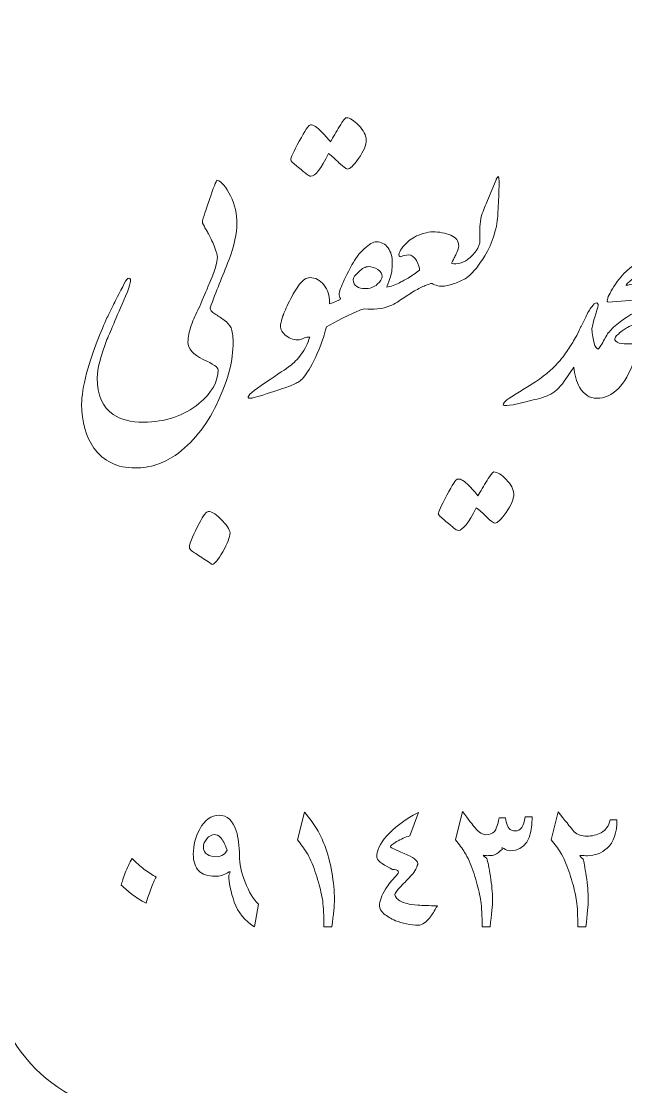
# Model space of a CAD drawing. Header units: millimetres. Extents: x 62 to 462, y 96 to 456.
# Drawn here: x 223.06 to 238.07, y 316.96 to 343.42 of the extents above; entities that cross this region are included whole.
import ezdxf

# ---------------------------------------------------------------- set-up
doc = ezdxf.new("R2010")
doc.units = ezdxf.units.MM
doc.header["$MEASUREMENT"] = 0
doc.layers.add('Layer 1', color=7, linetype='Continuous')

msp = doc.modelspace()

# ---------------------------------------------------------------- linework, layer by layer
at = {"layer": 'Layer 1', "color": 250, "lineweight": 18}
for points, knots in [([(226.0567, 346.3033), (226.0567, 346.3033), (248.5567, 346.3033), (248.5567, 346.3033), (250.6221, 346.3033), (252.3067, 344.6187), (252.3067, 342.5533), (252.3067, 342.5533), (252.3067, 320.0533), (252.3067, 320.0533), (252.3067, 317.9879), (250.6221, 316.3033), (248.5567, 316.3033), (248.5567, 316.3033), (226.0567, 316.3033), (226.0567, 316.3033), (223.9913, 316.3033), (222.3067, 317.9879), (222.3067, 320.0533), (222.3067, 320.0533), (222.3067, 342.5533), (222.3067, 342.5533), (222.3067, 344.6187), (223.9913, 346.3033), (226.0567, 346.3033)], [0, 0, 0, 0, 0.125, 0.125, 0.125, 0.25, 0.25, 0.25, 0.375, 0.375, 0.375, 0.5, 0.5, 0.5, 0.625, 0.625, 0.625, 0.75, 0.75, 0.75, 0.875, 0.875, 0.875, 1, 1, 1, 1]), ([(229.7493, 339.9744), (229.7493, 340.0203), (229.8198, 340.1738), (229.9609, 340.4401), (230.102, 340.7047), (230.1885, 340.837), (230.2184, 340.837), (230.2767, 340.8617), (230.3631, 340.8194), (230.4742, 340.7118), (230.5871, 340.6024), (230.6718, 340.5072), (230.73, 340.4242), (230.7987, 340.5372), (230.8764, 340.6659), (230.961, 340.807), (231.0457, 340.9481), (231.1004, 341.0187), (231.1286, 341.0187), (231.215, 341.0187), (231.3174, 340.9551), (231.4355, 340.83), (231.5555, 340.7047), (231.6172, 340.5865), (231.6243, 340.4754), (231.6243, 340.3449), (231.5607, 340.1896), (231.4338, 340.0115), (231.3085, 339.8351), (231.2185, 339.7469), (231.1586, 339.7469), (231.1215, 339.7469), (231.0528, 339.798), (230.9522, 339.8968), (230.8534, 339.9974), (230.7652, 340.075), (230.6894, 340.1297), (230.5024, 339.7539), (230.3542, 339.567), (230.2449, 339.567), (230.2167, 339.567), (230.1779, 339.5882), (230.1249, 339.634), (230.0773, 339.6746), (230.0032, 339.7363), (229.9009, 339.8193), (229.7986, 339.9021), (229.7493, 339.9533), (229.7493, 339.9744)], [0, 0, 0, 0, 0.0625, 0.0625, 0.0625, 0.125, 0.125, 0.125, 0.1875, 0.1875, 0.1875, 0.25, 0.25, 0.25, 0.3125, 0.3125, 0.3125, 0.375, 0.375, 0.375, 0.4375, 0.4375, 0.4375, 0.5, 0.5, 0.5, 0.5625, 0.5625, 0.5625, 0.625, 0.625, 0.625, 0.6875, 0.6875, 0.6875, 0.75, 0.75, 0.75, 0.8125, 0.8125, 0.8125, 0.875, 0.875, 0.875, 0.9375, 0.9375, 0.9375, 1, 1, 1, 1]), ([(234.1413, 337.4998), (234.2242, 337.558), (234.2948, 337.6303), (234.353, 337.7167), (234.4147, 337.8032), (234.4465, 337.8896), (234.4465, 337.9761), (234.4465, 337.9761), (234.4465, 338.3165), (234.4465, 338.3165), (234.4465, 338.3994), (234.4606, 338.4911), (234.4871, 338.5899), (234.5364, 338.7274), (234.5859, 338.8545), (234.637, 338.9673), (234.637, 338.9673), (234.8487, 339.4788), (234.8487, 339.4788), (234.8522, 339.5036), (234.8698, 339.5318), (234.9015, 339.5618), (234.9157, 339.5618), (234.921, 339.5265), (234.921, 339.4542), (234.921, 339.4542), (234.9122, 339.0873), (234.9122, 339.0873), (234.9122, 339.0873), (234.891, 338.6428), (234.891, 338.6428), (234.891, 338.4876), (234.8592, 338.3112), (234.7975, 338.1154), (234.7393, 337.9178), (234.6634, 337.745), (234.57, 337.5933), (234.4294, 337.3631), (234.2871, 337.1871), (234.1431, 337.0673), (234.1431, 337.0673), (234.1413, 337.0641), (234.1413, 337.0641), (234.0584, 337.0094), (233.9649, 336.9618), (233.8626, 336.923), (233.7585, 336.8824), (233.658, 336.8559), (233.5628, 336.8418), (233.5098, 336.8313), (233.4552, 336.8348), (233.397, 336.8489), (233.3388, 336.8648), (233.2929, 336.8824), (233.2629, 336.9036), (233.2206, 336.9036), (233.1624, 336.8859), (233.0865, 336.8524), (233.0142, 336.8207), (232.9242, 336.7766), (232.8184, 336.7184), (232.8184, 336.7184), (232.5132, 336.5261), (232.5132, 336.5261), (232.5132, 336.5261), (232.5129, 336.5274), (232.5129, 336.5274), (232.416, 336.4413), (232.2996, 336.376), (232.1622, 336.332), (232.007, 336.2721), (231.8112, 336.2544), (231.5731, 336.2738), (231.5237, 336.2738), (231.3032, 336.1768), (230.9064, 335.9793), (230.9064, 335.9793), (230.6337, 335.829), (230.6337, 335.829), (230.6337, 335.829), (230.6136, 335.75), (230.6136, 335.75), (230.5924, 335.6635), (230.5659, 335.5806), (230.5395, 335.5048), (230.4177, 335.1714), (230.3067, 334.9245), (230.2026, 334.7657), (230.1003, 334.607), (230.0191, 334.5099), (229.9609, 334.4712), (229.901, 334.4341), (229.8145, 334.3935), (229.6963, 334.3494), (229.5799, 334.3071), (229.4018, 334.2471), (229.1619, 334.1695), (228.922, 334.0919), (228.7809, 334.0531), (228.735, 334.0531), (228.7086, 334.0531), (228.6945, 334.0602), (228.6945, 334.0743), (228.6663, 334.1113), (228.8091, 334.2366), (229.1231, 334.4465), (229.437, 334.6563), (229.6399, 334.794), (229.7298, 334.8592), (229.8216, 334.9245), (229.9151, 335.0197), (230.0085, 335.1467), (230.1038, 335.2719), (230.1744, 335.4148), (230.2185, 335.5718), (230.1708, 335.5789), (230.1214, 335.5701), (230.0721, 335.5436), (230.0209, 335.5189), (229.9715, 335.5048), (229.9239, 335.5048), (229.7969, 335.5083), (229.6893, 335.5506), (229.6029, 335.6301), (229.5182, 335.7076), (229.4811, 335.7958), (229.4952, 335.8929), (229.5093, 335.9511), (229.5288, 336.0198), (229.5552, 336.0975), (229.5799, 336.1751), (229.6346, 336.2985), (229.7175, 336.4661), (229.8004, 336.6354), (229.8833, 336.7748), (229.968, 336.8841), (230.0526, 336.9953), (230.1355, 337.05), (230.2185, 337.05), (230.3595, 337.05), (230.4777, 336.99), (230.573, 336.87), (230.6682, 336.7483), (230.7141, 336.6037), (230.7141, 336.4361), (230.7141, 336.4361), (230.7138, 336.4008), (230.7138, 336.4008), (230.7138, 336.4008), (230.8111, 336.4344), (230.8111, 336.4344), (230.9257, 336.4767), (230.984, 336.5067), (230.984, 336.5278), (230.9628, 336.5631), (230.9522, 336.6054), (230.9522, 336.6566), (230.9592, 336.7024), (230.9769, 336.7589), (231.0051, 336.8277), (231.0528, 336.9546), (231.141, 337.1346), (231.2679, 337.3656), (231.3473, 337.5174), (231.4479, 337.6514), (231.5731, 337.7679), (231.6966, 337.8825), (231.7971, 337.9389), (231.873, 337.9389), (231.9929, 337.9389), (232.0917, 337.8878), (232.1675, 337.789), (232.2363, 337.692), (232.2699, 337.565), (232.2699, 337.4062), (232.2699, 337.2651), (232.2504, 337.1381), (232.2116, 337.027), (232.171, 336.9141), (232.1463, 336.8453), (232.1358, 336.8171), (232.1358, 336.8171), (232.1975, 336.8277), (232.1975, 336.8277), (232.3316, 336.8612), (232.4374, 336.907), (232.5132, 336.9618), (232.5132, 336.9618), (232.5165, 336.9564), (232.5165, 336.9564), (232.578, 336.9883), (232.6651, 337.0407), (232.776, 337.1153), (232.8008, 337.1294), (232.8572, 337.17), (232.9472, 337.2352), (232.9472, 337.2899), (232.9224, 337.3692), (232.8748, 337.4733), (232.8237, 337.5668), (232.7532, 337.6127), (232.6632, 337.6127), (232.605, 337.6127), (232.545, 337.5986), (232.4815, 337.5703), (232.4374, 337.5703), (232.4233, 337.6003), (232.4409, 337.6585), (232.455, 337.7009), (232.485, 337.752), (232.5344, 337.8138), (232.6103, 337.9107), (232.7037, 337.9919), (232.8184, 338.0571), (232.8907, 338.096), (232.9648, 338.1242), (233.0406, 338.1453), (233.1342, 338.1736), (233.2117, 338.1877), (233.2788, 338.1877), (233.4357, 338.1877), (233.5839, 338.1594), (233.7233, 338.1048), (233.8538, 338.0536), (233.919, 337.9637), (233.919, 337.8349), (233.919, 337.7908), (233.9032, 337.7361), (233.8732, 337.6709), (233.8556, 337.632), (233.8397, 337.5968), (233.8238, 337.5668), (233.808, 337.5351), (233.7797, 337.4839), (233.7374, 337.4116), (233.7621, 337.3904), (233.8203, 337.3887), (233.9138, 337.4028), (234.0072, 337.4187), (234.0831, 337.4504), (234.1413, 337.4998)], [0, 0, 0, 0, 0.0125, 0.0125, 0.0125, 0.025, 0.025, 0.025, 0.0375, 0.0375, 0.0375, 0.05, 0.05, 0.05, 0.0625, 0.0625, 0.0625, 0.075, 0.075, 0.075, 0.0875, 0.0875, 0.0875, 0.1, 0.1, 0.1, 0.1125, 0.1125, 0.1125, 0.125, 0.125, 0.125, 0.1375, 0.1375, 0.1375, 0.15, 0.15, 0.15, 0.1625, 0.1625, 0.1625, 0.175, 0.175, 0.175, 0.1875, 0.1875, 0.1875, 0.2, 0.2, 0.2, 0.2125, 0.2125, 0.2125, 0.225, 0.225, 0.225, 0.2375, 0.2375, 0.2375, 0.25, 0.25, 0.25, 0.2625, 0.2625, 0.2625, 0.275, 0.275, 0.275, 0.2875, 0.2875, 0.2875, 0.3, 0.3, 0.3, 0.3125, 0.3125, 0.3125, 0.325, 0.325, 0.325, 0.3375, 0.3375, 0.3375, 0.35, 0.35, 0.35, 0.3625, 0.3625, 0.3625, 0.375, 0.375, 0.375, 0.3875, 0.3875, 0.3875, 0.4, 0.4, 0.4, 0.4125, 0.4125, 0.4125, 0.425, 0.425, 0.425, 0.4375, 0.4375, 0.4375, 0.45, 0.45, 0.45, 0.4625, 0.4625, 0.4625, 0.475, 0.475, 0.475, 0.4875, 0.4875, 0.4875, 0.5, 0.5, 0.5, 0.5125, 0.5125, 0.5125, 0.525, 0.525, 0.525, 0.5375, 0.5375, 0.5375, 0.55, 0.55, 0.55, 0.5625, 0.5625, 0.5625, 0.575, 0.575, 0.575, 0.5875, 0.5875, 0.5875, 0.6, 0.6, 0.6, 0.6125, 0.6125, 0.6125, 0.625, 0.625, 0.625, 0.6375, 0.6375, 0.6375, 0.65, 0.65, 0.65, 0.6625, 0.6625, 0.6625, 0.675, 0.675, 0.675, 0.6875, 0.6875, 0.6875, 0.7, 0.7, 0.7, 0.7125, 0.7125, 0.7125, 0.725, 0.725, 0.725, 0.7375, 0.7375, 0.7375, 0.75, 0.75, 0.75, 0.7625, 0.7625, 0.7625, 0.775, 0.775, 0.775, 0.7875, 0.7875, 0.7875, 0.8, 0.8, 0.8, 0.8125, 0.8125, 0.8125, 0.825, 0.825, 0.825, 0.8375, 0.8375, 0.8375, 0.85, 0.85, 0.85, 0.8625, 0.8625, 0.8625, 0.875, 0.875, 0.875, 0.8875, 0.8875, 0.8875, 0.9, 0.9, 0.9, 0.9125, 0.9125, 0.9125, 0.925, 0.925, 0.925, 0.9375, 0.9375, 0.9375, 0.95, 0.95, 0.95, 0.9625, 0.9625, 0.9625, 0.975, 0.975, 0.975, 0.9875, 0.9875, 0.9875, 1, 1, 1, 1]), ([(227.9448, 334.7622), (227.9448, 334.8204), (227.8213, 334.9068), (227.5726, 335.0197), (227.3204, 335.1379), (227.1951, 335.2808), (227.1951, 335.4501), (227.1951, 335.5701), (227.2216, 335.7076), (227.2763, 335.8611), (227.3292, 336.0128), (227.3927, 336.1592), (227.4686, 336.2968), (227.4686, 336.2968), (227.4704, 336.3), (227.4704, 336.3), (227.4704, 336.3), (227.4703, 336.3003), (227.4703, 336.3003), (227.5867, 336.5755), (227.6608, 336.7501), (227.6925, 336.8224), (227.8478, 337.1841), (227.9253, 337.431), (227.9253, 337.5615), (227.9253, 337.6056), (227.9042, 337.6833), (227.8619, 337.7943), (227.8143, 337.9143), (227.7684, 338.0202), (227.7225, 338.1083), (227.7031, 338.1436), (227.682, 338.1771), (227.6608, 338.2124), (227.6396, 338.2476), (227.622, 338.2812), (227.6043, 338.3165), (227.562, 338.3782), (227.5461, 338.4258), (227.5532, 338.4611), (227.5832, 338.5563), (227.6114, 338.6428), (227.6361, 338.7186), (227.659, 338.7945), (227.682, 338.8597), (227.7031, 338.9144), (227.7948, 339.1914), (227.8654, 339.3765), (227.9148, 339.4736), (228.0312, 339.4347), (228.1458, 339.3042), (228.2552, 339.0802), (228.3593, 338.8562), (228.4104, 338.6269), (228.4104, 338.394), (228.4104, 338.1524), (228.3434, 337.849), (228.2094, 337.4839), (228.13, 337.2881), (228.0506, 337.0905), (227.973, 336.8913), (227.8954, 336.6937), (227.8195, 336.4962), (227.7437, 336.3003), (227.7437, 336.3003), (227.7432, 336.2994), (227.7432, 336.2994), (227.7432, 336.2994), (227.7437, 336.2968), (227.7437, 336.2968), (227.7437, 336.2492), (227.7825, 336.1998), (227.8602, 336.1521), (227.9377, 336.1045), (228.0153, 336.0516), (228.0948, 335.9952), (228.1741, 335.937), (228.2306, 335.8734), (228.2658, 335.8011), (228.2994, 335.7218), (228.317, 335.6053), (228.317, 335.4501), (228.317, 335.2226), (228.287, 334.9897), (228.2288, 334.7516), (228.1706, 334.5205), (228.0612, 334.2348), (227.9025, 333.8943), (227.652, 333.3669), (227.3115, 332.9472), (226.8794, 332.6332), (226.7224, 332.5326), (226.5672, 332.4568), (226.4155, 332.4057), (226.2497, 332.351), (226.0716, 332.3227), (225.8828, 332.3227), (225.4383, 332.3227), (225.0979, 332.4885), (224.8598, 332.8184), (224.6569, 333.1006), (224.5546, 333.464), (224.5546, 333.9049), (224.5546, 334.1007), (224.5952, 334.3565), (224.6781, 334.674), (224.761, 334.9809), (224.8474, 335.2455), (224.9374, 335.4695), (225.0344, 335.7006), (225.1155, 335.8964), (225.1843, 336.0534), (225.2055, 336.0921), (225.2355, 336.1503), (225.2725, 336.228), (225.3113, 336.3039), (225.3589, 336.4062), (225.4172, 336.5296), (225.4595, 336.6054), (225.4965, 336.6742), (225.5283, 336.736), (225.5618, 336.7977), (225.5883, 336.8541), (225.6094, 336.9018), (225.6606, 336.9953), (225.6994, 337.0394), (225.7276, 337.0359), (225.7664, 337.0288), (225.7752, 336.99), (225.7593, 336.9177), (225.7417, 336.8313), (225.7188, 336.7572), (225.6923, 336.6954), (225.4471, 336.1292), (225.2778, 335.7359), (225.1843, 335.5119), (225.0238, 335.1009), (224.9427, 334.7851), (224.9427, 334.5611), (224.9427, 334.136), (225.0732, 333.8344), (225.3342, 333.651), (225.5283, 333.5239), (225.777, 333.4605), (226.0839, 333.4605), (226.636, 333.4605), (227.0964, 333.6156), (227.4686, 333.9243), (227.7861, 334.1907), (227.9448, 334.4694), (227.9448, 334.7622)], [0, 0, 0, 0, 0.02, 0.02, 0.02, 0.04, 0.04, 0.04, 0.06, 0.06, 0.06, 0.08, 0.08, 0.08, 0.1, 0.1, 0.1, 0.12, 0.12, 0.12, 0.14, 0.14, 0.14, 0.16, 0.16, 0.16, 0.18, 0.18, 0.18, 0.2, 0.2, 0.2, 0.22, 0.22, 0.22, 0.24, 0.24, 0.24, 0.26, 0.26, 0.26, 0.28, 0.28, 0.28, 0.3, 0.3, 0.3, 0.32, 0.32, 0.32, 0.34, 0.34, 0.34, 0.36, 0.36, 0.36, 0.38, 0.38, 0.38, 0.4, 0.4, 0.4, 0.42, 0.42, 0.42, 0.44, 0.44, 0.44, 0.46, 0.46, 0.46, 0.48, 0.48, 0.48, 0.5, 0.5, 0.5, 0.52, 0.52, 0.52, 0.54, 0.54, 0.54, 0.56, 0.56, 0.56, 0.58, 0.58, 0.58, 0.6, 0.6, 0.6, 0.62, 0.62, 0.62, 0.64, 0.64, 0.64, 0.66, 0.66, 0.66, 0.68, 0.68, 0.68, 0.7, 0.7, 0.7, 0.72, 0.72, 0.72, 0.74, 0.74, 0.74, 0.76, 0.76, 0.76, 0.78, 0.78, 0.78, 0.8, 0.8, 0.8, 0.82, 0.82, 0.82, 0.84, 0.84, 0.84, 0.86, 0.86, 0.86, 0.88, 0.88, 0.88, 0.9, 0.9, 0.9, 0.92, 0.92, 0.92, 0.94, 0.94, 0.94, 0.96, 0.96, 0.96, 0.98, 0.98, 0.98, 1, 1, 1, 1]), ([(238.1684, 337.2828), (238.2548, 337.3551), (238.3783, 337.4539), (238.5405, 337.5827), (238.6993, 337.7026), (238.8069, 337.782), (238.8669, 337.819), (238.8669, 337.819), (239.2373, 338.0625), (239.2373, 338.0625), (239.2285, 338.0695), (239.1915, 338.0924), (239.1297, 338.1294), (239.0821, 338.1542), (239.0574, 338.1876), (239.0574, 338.2335), (239.1474, 338.4328), (239.2708, 338.6304), (239.4296, 338.828), (239.5848, 339.0132), (239.6748, 339.0978), (239.703, 339.0802), (239.9817, 338.985), (240.1475, 338.9232), (240.1986, 338.9003), (240.3821, 338.8138), (240.4738, 338.715), (240.4738, 338.6057), (240.4738, 338.5299), (240.4385, 338.4311), (240.3697, 338.3112), (240.2939, 338.193), (240.2074, 338.0924), (240.1122, 338.006), (240.0046, 337.9161), (239.8794, 337.8437), (239.7347, 337.789), (239.359, 337.662), (239.0521, 337.5351), (238.8122, 337.408), (238.5762, 337.2848), (238.3639, 337.1394), (238.1775, 336.9701), (238.1775, 336.9701), (238.1701, 336.9582), (238.1701, 336.9582), (238.1313, 336.9353), (238.1067, 336.9123), (238.0943, 336.8912), (238.0819, 336.87), (238.0767, 336.8595), (238.0767, 336.8559), (238.1067, 336.863), (238.2372, 336.8859), (238.4647, 336.9282), (238.6323, 336.9547), (238.7734, 336.9688), (238.888, 336.9688), (239.052, 336.9688), (239.1879, 336.9582), (239.2902, 336.9388), (239.3978, 336.9177), (239.4507, 336.8683), (239.4507, 336.7889), (239.4507, 336.7572), (239.4313, 336.699), (239.3943, 336.6125), (239.3449, 336.5226), (239.2831, 336.4326), (239.2073, 336.3444), (239.1561, 336.2844), (238.9727, 336.1909), (238.6569, 336.0604), (238.343, 335.9281), (238.149, 335.8399), (238.0767, 335.7941), (238.0043, 335.7465), (237.9496, 335.7076), (237.9108, 335.6777), (237.89, 335.6502), (237.8672, 335.6297), (237.8426, 335.6168), (237.7887, 335.555), (237.7816, 335.5059), (237.8226, 335.4695), (237.8632, 335.4307), (237.932, 335.4113), (238.029, 335.4096), (238.126, 335.4078), (238.1966, 335.4078), (238.2407, 335.4078), (238.3095, 335.4007), (238.3448, 335.3601), (238.3448, 335.2878), (238.3448, 335.2367), (238.3165, 335.1273), (238.2618, 334.9633), (238.1649, 334.674), (238.0396, 334.4517), (237.8844, 334.2966), (237.7221, 334.1343), (237.5457, 334.0531), (237.3517, 334.0531), (237.17, 334.0531), (237.0271, 334.1448), (236.9231, 334.3265), (236.8439, 334.4712), (236.7954, 334.6392), (236.7791, 334.8303), (236.7089, 334.7246), (236.6141, 334.586), (236.4944, 334.4147), (236.4221, 334.3248), (236.3604, 334.2612), (236.3074, 334.2242), (236.2386, 334.1748), (236.1699, 334.136), (236.0993, 334.1078), (236.0288, 334.0778), (235.9512, 334.0549), (235.8665, 334.0355), (235.7818, 334.0161), (235.6989, 333.9966), (235.616, 333.9755), (235.616, 333.9755), (235.2738, 333.8926), (235.2738, 333.8926), (235.1362, 333.8697), (235.0515, 333.8661), (235.0215, 333.882), (235.0215, 333.9314), (235.078, 333.9914), (235.1927, 334.0637), (235.295, 334.1289), (235.4008, 334.196), (235.5066, 334.263), (235.6143, 334.33), (235.7201, 334.3953), (235.8276, 334.4606), (236.0993, 334.6511), (236.3039, 334.8292), (236.438, 334.9932), (236.5403, 335.122), (236.6214, 335.2332), (236.6796, 335.3301), (236.7184, 335.3848), (236.7749, 335.4801), (236.8507, 335.6142), (236.8507, 335.6142), (236.9007, 335.7166), (236.9007, 335.7166), (236.9127, 335.7446), (236.9254, 335.7715), (236.939, 335.7976), (236.9452, 335.8101), (236.9515, 335.8222), (236.958, 335.834), (236.958, 335.834), (237.0729, 336.0693), (237.0729, 336.0693), (237.1242, 336.1751), (237.1753, 336.2615), (237.2229, 336.3267), (237.267, 336.3921), (237.3093, 336.4238), (237.3464, 336.4203), (237.3816, 336.4026), (237.3922, 336.3691), (237.3781, 336.3162), (237.3393, 336.2033), (237.3164, 336.1292), (237.3058, 336.0939), (237.2667, 335.9638), (237.2411, 335.8608), (237.2298, 335.7864), (237.2472, 335.4744), (237.2981, 335.3052), (237.3834, 335.2773), (237.4205, 335.316), (237.4752, 335.399), (237.5439, 335.526), (237.5845, 335.6018), (237.6163, 335.6529), (237.6357, 335.6812), (237.6408, 335.6877), (237.6467, 335.6931), (237.6534, 335.6979), (237.6844, 335.736), (237.7227, 335.7765), (237.7662, 335.817), (237.8738, 335.914), (237.9814, 335.9969), (238.0925, 336.0693), (238.2336, 336.1627), (238.3695, 336.2439), (238.5, 336.3126), (238.5105, 336.3197), (238.5846, 336.3567), (238.7223, 336.422), (238.7223, 336.4555), (238.6675, 336.4802), (238.5564, 336.4944), (238.4612, 336.4979), (238.3306, 336.4944), (238.1701, 336.4837), (238.1701, 336.4837), (237.6321, 336.4414), (237.6321, 336.4414), (237.6075, 336.4414), (237.6004, 336.4626), (237.611, 336.5031), (237.6321, 336.5931), (237.6992, 336.7236), (237.8156, 336.8912), (237.9288, 337.0583), (238.0453, 337.1859), (238.1653, 337.2756), (238.1653, 337.2756), (238.1684, 337.2828), (238.1684, 337.2828)], [0, 0, 0, 0, 0.0136986, 0.0136986, 0.0136986, 0.0273973, 0.0273973, 0.0273973, 0.0410959, 0.0410959, 0.0410959, 0.0547945, 0.0547945, 0.0547945, 0.0684932, 0.0684932, 0.0684932, 0.0821918, 0.0821918, 0.0821918, 0.0958904, 0.0958904, 0.0958904, 0.109589, 0.109589, 0.109589, 0.1232877, 0.1232877, 0.1232877, 0.1369863, 0.1369863, 0.1369863, 0.1506849, 0.1506849, 0.1506849, 0.1643836, 0.1643836, 0.1643836, 0.1780822, 0.1780822, 0.1780822, 0.1917808, 0.1917808, 0.1917808, 0.2054795, 0.2054795, 0.2054795, 0.2191781, 0.2191781, 0.2191781, 0.2328767, 0.2328767, 0.2328767, 0.2465753, 0.2465753, 0.2465753, 0.260274, 0.260274, 0.260274, 0.2739726, 0.2739726, 0.2739726, 0.2876712, 0.2876712, 0.2876712, 0.3013699, 0.3013699, 0.3013699, 0.3150685, 0.3150685, 0.3150685, 0.3287671, 0.3287671, 0.3287671, 0.3424658, 0.3424658, 0.3424658, 0.3561644, 0.3561644, 0.3561644, 0.369863, 0.369863, 0.369863, 0.3835616, 0.3835616, 0.3835616, 0.3972603, 0.3972603, 0.3972603, 0.4109589, 0.4109589, 0.4109589, 0.4246575, 0.4246575, 0.4246575, 0.4383562, 0.4383562, 0.4383562, 0.4520548, 0.4520548, 0.4520548, 0.4657534, 0.4657534, 0.4657534, 0.4794521, 0.4794521, 0.4794521, 0.4931507, 0.4931507, 0.4931507, 0.5068493, 0.5068493, 0.5068493, 0.5205479, 0.5205479, 0.5205479, 0.5342466, 0.5342466, 0.5342466, 0.5479452, 0.5479452, 0.5479452, 0.5616438, 0.5616438, 0.5616438, 0.5753425, 0.5753425, 0.5753425, 0.5890411, 0.5890411, 0.5890411, 0.6027397, 0.6027397, 0.6027397, 0.6164384, 0.6164384, 0.6164384, 0.630137, 0.630137, 0.630137, 0.6438356, 0.6438356, 0.6438356, 0.6575342, 0.6575342, 0.6575342, 0.6712329, 0.6712329, 0.6712329, 0.6849315, 0.6849315, 0.6849315, 0.6986301, 0.6986301, 0.6986301, 0.7123288, 0.7123288, 0.7123288, 0.7260274, 0.7260274, 0.7260274, 0.739726, 0.739726, 0.739726, 0.7534247, 0.7534247, 0.7534247, 0.7671233, 0.7671233, 0.7671233, 0.7808219, 0.7808219, 0.7808219, 0.7945205, 0.7945205, 0.7945205, 0.8082192, 0.8082192, 0.8082192, 0.8219178, 0.8219178, 0.8219178, 0.8356164, 0.8356164, 0.8356164, 0.8493151, 0.8493151, 0.8493151, 0.8630137, 0.8630137, 0.8630137, 0.8767123, 0.8767123, 0.8767123, 0.890411, 0.890411, 0.890411, 0.9041096, 0.9041096, 0.9041096, 0.9178082, 0.9178082, 0.9178082, 0.9315068, 0.9315068, 0.9315068, 0.9452055, 0.9452055, 0.9452055, 0.9589041, 0.9589041, 0.9589041, 0.9726027, 0.9726027, 0.9726027, 0.9863014, 0.9863014, 0.9863014, 1, 1, 1, 1]), ([(232.0176, 337.0817), (232.0176, 337.1399), (231.9823, 337.1964), (231.9135, 337.251), (231.8376, 337.3004), (231.7601, 337.3233), (231.6807, 337.3233), (231.6048, 337.3233), (231.5237, 337.281), (231.439, 337.1946), (231.3456, 337.1117), (231.2997, 337.0464), (231.2997, 336.9987), (231.2997, 336.9229), (231.3297, 336.8665), (231.3914, 336.833), (231.4443, 336.7941), (231.5079, 336.7765), (231.5837, 336.7765), (231.7107, 336.7765), (231.8165, 336.8118), (231.8976, 336.8841), (231.977, 336.9564), (232.0176, 337.0217), (232.0176, 337.0817)], [0, 0, 0, 0, 0.125, 0.125, 0.125, 0.25, 0.25, 0.25, 0.375, 0.375, 0.375, 0.5, 0.5, 0.5, 0.625, 0.625, 0.625, 0.75, 0.75, 0.75, 0.875, 0.875, 0.875, 1, 1, 1, 1]), ([(233.4129, 331.1798), (233.4129, 331.1586), (233.464, 331.1075), (233.5645, 331.0245), (233.6669, 330.9417), (233.7409, 330.8799), (233.7903, 330.8394), (233.8415, 330.7935), (233.8821, 330.7723), (233.9085, 330.7723), (234.0196, 330.7723), (234.1678, 330.9593), (234.353, 331.335), (234.4289, 331.2803), (234.517, 331.2027), (234.6176, 331.1022), (234.7164, 331.0016), (234.7851, 330.9522), (234.824, 330.9522), (234.8822, 330.9522), (234.9739, 331.0404), (235.0974, 331.2168), (235.2243, 331.395), (235.2879, 331.5502), (235.2879, 331.6807), (235.2825, 331.7919), (235.2191, 331.91), (235.0992, 332.0352), (234.981, 332.1605), (234.8787, 332.224), (234.7922, 332.224), (234.7658, 332.224), (234.7093, 332.1534), (234.6246, 332.0123), (234.54, 331.8712), (234.4641, 331.7424), (234.3954, 331.6296), (234.3354, 331.7124), (234.2507, 331.8077), (234.1395, 331.917), (234.0267, 332.0247), (233.942, 332.067), (233.8838, 332.0423), (233.8521, 332.0423), (233.7657, 331.91), (233.6245, 331.6455), (233.4834, 331.3791), (233.4129, 331.2256), (233.4129, 331.1798)], [0, 0, 0, 0, 0.0625, 0.0625, 0.0625, 0.125, 0.125, 0.125, 0.1875, 0.1875, 0.1875, 0.25, 0.25, 0.25, 0.3125, 0.3125, 0.3125, 0.375, 0.375, 0.375, 0.4375, 0.4375, 0.4375, 0.5, 0.5, 0.5, 0.5625, 0.5625, 0.5625, 0.625, 0.625, 0.625, 0.6875, 0.6875, 0.6875, 0.75, 0.75, 0.75, 0.8125, 0.8125, 0.8125, 0.875, 0.875, 0.875, 0.9375, 0.9375, 0.9375, 1, 1, 1, 1]), ([(227.2322, 330.3578), (227.2322, 330.3207), (227.2586, 330.2837), (227.3097, 330.2502), (227.368, 330.2079), (227.4579, 330.1479), (227.5814, 330.0668), (227.7031, 329.9856), (227.7754, 329.9397), (227.7948, 329.9292), (227.8513, 329.9292), (227.9377, 330.0333), (228.0594, 330.2396), (228.1794, 330.446), (228.2394, 330.6048), (228.2394, 330.7141), (228.2288, 330.797), (228.1512, 330.9117), (228.0065, 331.0581), (227.8619, 331.2045), (227.7525, 331.2627), (227.6766, 331.2309), (227.6379, 331.2309), (227.555, 331.1057), (227.4262, 330.8517), (227.2974, 330.5977), (227.2322, 330.4336), (227.2322, 330.3578)], [0, 0, 0, 0, 0.1111111, 0.1111111, 0.1111111, 0.2222222, 0.2222222, 0.2222222, 0.3333333, 0.3333333, 0.3333333, 0.4444444, 0.4444444, 0.4444444, 0.5555556, 0.5555556, 0.5555556, 0.6666667, 0.6666667, 0.6666667, 0.7777778, 0.7777778, 0.7777778, 0.8888889, 0.8888889, 0.8888889, 1, 1, 1, 1])]:
    msp.add_open_spline(points, degree=3, knots=knots, dxfattribs=at)
at = {"layer": 'Layer 1', "color": 250, "lineweight": 9}
for points, knots in [([(228.9453, 321.4875), (228.9453, 321.4875), (228.8475, 320.9249), (228.8475, 320.9249), (228.6023, 321.0792), (228.4357, 321.2855), (228.3457, 321.5421), (228.2566, 321.7987), (228.2117, 322.021), (228.2117, 322.2088), (228.2602, 322.2979), (228.2487, 322.319), (228.1782, 322.2705), (228.0873, 322.2123), (227.985, 322.1823), (227.8731, 322.1823), (227.6905, 322.1823), (227.5547, 322.2282), (227.4639, 322.3181), (227.3731, 322.409), (227.3281, 322.5465), (227.3281, 322.7308), (227.3281, 322.9522), (227.381, 323.1603), (227.4859, 323.3534), (227.6112, 323.5818), (227.7716, 323.6964), (227.9665, 323.6964), (228.1693, 323.6964), (228.3122, 323.5668), (228.3951, 323.3067), (228.4471, 323.1426), (228.4727, 322.9389), (228.4727, 322.6938), (228.4727, 322.4998), (228.5194, 322.2811), (228.6138, 322.0377), (228.7073, 321.7952), (228.8184, 321.6118), (228.9453, 321.4875)], [0, 0, 0, 0, 0.0769231, 0.0769231, 0.0769231, 0.1538462, 0.1538462, 0.1538462, 0.2307692, 0.2307692, 0.2307692, 0.3076923, 0.3076923, 0.3076923, 0.3846154, 0.3846154, 0.3846154, 0.4615385, 0.4615385, 0.4615385, 0.5384615, 0.5384615, 0.5384615, 0.6153846, 0.6153846, 0.6153846, 0.6923077, 0.6923077, 0.6923077, 0.7692308, 0.7692308, 0.7692308, 0.8461538, 0.8461538, 0.8461538, 0.9230769, 0.9230769, 0.9230769, 1, 1, 1, 1]), ([(230.8316, 321.6065), (230.8316, 321.4637), (230.8113, 321.237), (230.7698, 320.9275), (230.7698, 320.9275), (230.5732, 320.9275), (230.5732, 320.9275), (230.5732, 321.2026), (230.5626, 321.4143), (230.5415, 321.5615), (230.5194, 321.7088), (230.485, 321.8666), (230.4365, 322.0351), (230.3836, 322.2211), (230.321, 322.3984), (230.2505, 322.565), (230.2161, 322.6426), (230.179, 322.7132), (230.1393, 322.7767), (230.0829, 322.8719), (230.0071, 322.9742), (229.9118, 323.0844), (229.9118, 323.0844), (230.0856, 323.7767), (230.0856, 323.7767), (230.2249, 323.61), (230.3298, 323.4654), (230.4012, 323.3455), (230.4736, 323.2246), (230.5362, 323.0915), (230.5917, 322.9451), (230.6658, 322.7502), (230.724, 322.5289), (230.7672, 322.282), (230.8104, 322.0351), (230.8316, 321.8102), (230.8316, 321.6065)], [0, 0, 0, 0, 0.0833333, 0.0833333, 0.0833333, 0.1666667, 0.1666667, 0.1666667, 0.25, 0.25, 0.25, 0.3333333, 0.3333333, 0.3333333, 0.4166667, 0.4166667, 0.4166667, 0.5, 0.5, 0.5, 0.5833333, 0.5833333, 0.5833333, 0.6666667, 0.6666667, 0.6666667, 0.75, 0.75, 0.75, 0.8333333, 0.8333333, 0.8333333, 0.9166667, 0.9166667, 0.9166667, 1, 1, 1, 1]), ([(233.3897, 321.4513), (233.3121, 321.3173), (233.2575, 321.2282), (233.2248, 321.1859), (233.1181, 321.0404), (233.0159, 320.9681), (232.9197, 320.9681), (232.8183, 320.9681), (232.7187, 320.9787), (232.6217, 320.9998), (232.5238, 321.0201), (232.4339, 321.0466), (232.351, 321.0792), (232.2328, 321.1294), (232.1367, 321.1868), (232.0635, 321.2529), (231.9903, 321.3182), (231.9533, 321.3808), (231.9533, 321.4416), (231.9533, 321.5668), (232.0026, 321.707), (232.1005, 321.8622), (232.1711, 321.9725), (232.2593, 322.0836), (232.3642, 322.1956), (232.4638, 322.2987), (232.433, 322.3508), (232.2716, 322.3508), (232.306, 322.3367), (232.2884, 322.3472), (232.2196, 322.3816), (231.9956, 322.4901), (231.8836, 322.5871), (231.8836, 322.6735), (231.8836, 322.8199), (231.9656, 322.9883), (232.1287, 323.1797), (232.2998, 323.3781), (232.5626, 323.5747), (232.9171, 323.7687), (232.9171, 323.7687), (232.7055, 323.1876), (232.7055, 323.1876), (232.5917, 323.1532), (232.4824, 323.1047), (232.3783, 323.0421), (232.2742, 322.9786), (232.2222, 322.9372), (232.2222, 322.916), (232.2222, 322.901), (232.336, 322.8446), (232.5635, 322.7485), (232.7901, 322.6523), (232.9039, 322.5703), (232.9039, 322.5033), (232.9039, 322.4751), (232.8871, 322.4284), (232.8536, 322.3622), (232.8201, 322.2961), (232.7883, 322.2485), (232.7592, 322.2185), (232.6667, 322.1224), (232.5741, 322.0271), (232.4832, 321.9319), (232.3845, 321.8252), (232.336, 321.7573), (232.336, 321.7282), (232.336, 321.6991), (232.3518, 321.6665), (232.3854, 321.6321), (232.4383, 321.5756), (232.522, 321.5324), (232.6358, 321.5033), (232.6958, 321.4875), (232.7866, 321.4751), (232.9065, 321.4654), (233.0273, 321.4566), (233.1887, 321.4513), (233.3897, 321.4513)], [0, 0, 0, 0, 0.0384615, 0.0384615, 0.0384615, 0.0769231, 0.0769231, 0.0769231, 0.1153846, 0.1153846, 0.1153846, 0.1538462, 0.1538462, 0.1538462, 0.1923077, 0.1923077, 0.1923077, 0.2307692, 0.2307692, 0.2307692, 0.2692308, 0.2692308, 0.2692308, 0.3076923, 0.3076923, 0.3076923, 0.3461538, 0.3461538, 0.3461538, 0.3846154, 0.3846154, 0.3846154, 0.4230769, 0.4230769, 0.4230769, 0.4615385, 0.4615385, 0.4615385, 0.5, 0.5, 0.5, 0.5384615, 0.5384615, 0.5384615, 0.5769231, 0.5769231, 0.5769231, 0.6153846, 0.6153846, 0.6153846, 0.6538462, 0.6538462, 0.6538462, 0.6923077, 0.6923077, 0.6923077, 0.7307692, 0.7307692, 0.7307692, 0.7692308, 0.7692308, 0.7692308, 0.8076923, 0.8076923, 0.8076923, 0.8461538, 0.8461538, 0.8461538, 0.8846154, 0.8846154, 0.8846154, 0.9230769, 0.9230769, 0.9230769, 0.9615385, 0.9615385, 0.9615385, 1, 1, 1, 1]), ([(235.3254, 323.3093), (235.4541, 323.3093), (235.5361, 323.4257), (235.5705, 323.6576), (235.5705, 323.6576), (235.7442, 323.6576), (235.7442, 323.6576), (235.7442, 323.0977), (235.5626, 322.8181), (235.201, 322.8181), (235.1446, 322.8181), (235.0908, 322.8358), (235.0396, 322.871), (234.9894, 322.9063), (234.9779, 322.8993), (235.0079, 322.849), (235.0097, 322.8578), (234.9753, 322.834), (234.9038, 322.7767), (234.8404, 322.7238), (234.776, 322.6964), (234.7107, 322.6964), (234.7019, 322.6964), (234.6913, 322.6964), (234.6781, 322.6956), (234.6649, 322.6947), (234.6499, 322.6938), (234.6331, 322.6938), (234.6023, 322.6938), (234.5714, 322.6973), (234.5414, 322.7035), (234.5114, 322.7097), (234.537, 322.6832), (234.6199, 322.6241), (234.6428, 322.5456), (234.671, 322.3984), (234.7063, 322.1823), (234.7416, 321.9672), (234.7592, 321.7749), (234.7592, 321.6065), (234.7592, 321.4637), (234.7389, 321.237), (234.6975, 320.9275), (234.6975, 320.9275), (234.5009, 320.9275), (234.5009, 320.9275), (234.5009, 321.2026), (234.4903, 321.4143), (234.4691, 321.5615), (234.4471, 321.7088), (234.4127, 321.8666), (234.3642, 322.0351), (234.3113, 322.2211), (234.2487, 322.3984), (234.1781, 322.565), (234.1437, 322.6426), (234.1067, 322.7132), (234.067, 322.7767), (234.0106, 322.8719), (233.9347, 322.9742), (233.8395, 323.0844), (233.8395, 323.0844), (234.0159, 323.7872), (234.0159, 323.7872), (234.1658, 323.5871), (234.2689, 323.453), (234.3254, 323.3843), (234.4241, 323.2705), (234.5141, 323.2132), (234.597, 323.2132), (234.6913, 323.2132), (234.761, 323.2405), (234.806, 323.2934), (234.8492, 323.3455), (234.888, 323.4583), (234.9224, 323.632), (234.9224, 323.632), (235.0829, 323.632), (235.0829, 323.632), (235.1067, 323.4945), (235.1358, 323.4063), (235.1702, 323.3675), (235.2045, 323.3287), (235.2566, 323.3093), (235.3254, 323.3093)], [0, 0, 0, 0, 0.0357143, 0.0357143, 0.0357143, 0.0714286, 0.0714286, 0.0714286, 0.1071429, 0.1071429, 0.1071429, 0.1428571, 0.1428571, 0.1428571, 0.1785714, 0.1785714, 0.1785714, 0.2142857, 0.2142857, 0.2142857, 0.25, 0.25, 0.25, 0.2857143, 0.2857143, 0.2857143, 0.3214286, 0.3214286, 0.3214286, 0.3571429, 0.3571429, 0.3571429, 0.3928571, 0.3928571, 0.3928571, 0.4285714, 0.4285714, 0.4285714, 0.4642857, 0.4642857, 0.4642857, 0.5, 0.5, 0.5, 0.5357143, 0.5357143, 0.5357143, 0.5714286, 0.5714286, 0.5714286, 0.6071429, 0.6071429, 0.6071429, 0.6428571, 0.6428571, 0.6428571, 0.6785714, 0.6785714, 0.6785714, 0.7142857, 0.7142857, 0.7142857, 0.75, 0.75, 0.75, 0.7857143, 0.7857143, 0.7857143, 0.8214286, 0.8214286, 0.8214286, 0.8571429, 0.8571429, 0.8571429, 0.8928571, 0.8928571, 0.8928571, 0.9285714, 0.9285714, 0.9285714, 0.9642857, 0.9642857, 0.9642857, 1, 1, 1, 1]), ([(237.1005, 323.177), (237.2301, 323.177), (237.3474, 323.207), (237.4541, 323.2652), (237.5767, 323.3322), (237.6516, 323.4372), (237.6789, 323.58), (237.6789, 323.58), (237.85, 323.58), (237.85, 323.58), (237.85, 323.2634), (237.768, 323.0298), (237.604, 322.8799), (237.47, 322.7564), (237.3068, 322.6938), (237.1163, 322.6938), (237.1163, 322.6938), (237.0775, 322.6938), (237.0775, 322.6938), (237.022, 322.6938), (236.977, 322.6956), (236.9417, 322.6991), (236.9065, 322.7026), (236.9294, 322.6717), (237.0105, 322.6065), (237.0273, 322.5465), (237.0529, 322.4072), (237.0864, 322.1894), (237.1199, 321.9716), (237.1366, 321.7767), (237.1366, 321.6065), (237.1366, 321.4637), (237.1163, 321.237), (237.0749, 320.9275), (237.0749, 320.9275), (236.8783, 320.9275), (236.8783, 320.9275), (236.8783, 321.2026), (236.8677, 321.4143), (236.8465, 321.5615), (236.8245, 321.7088), (236.7901, 321.8666), (236.7416, 322.0351), (236.6878, 322.2211), (236.6261, 322.3984), (236.5555, 322.565), (236.5211, 322.6426), (236.4841, 322.7132), (236.4444, 322.7767), (236.388, 322.8719), (236.3121, 322.9742), (236.2169, 323.0844), (236.2169, 323.0844), (236.3897, 323.7793), (236.3897, 323.7793), (236.552, 323.5791), (236.6834, 323.416), (236.7857, 323.2881), (236.8747, 323.2141), (236.9797, 323.177), (237.1005, 323.177)], [0, 0, 0, 0, 0.05, 0.05, 0.05, 0.1, 0.1, 0.1, 0.15, 0.15, 0.15, 0.2, 0.2, 0.2, 0.25, 0.25, 0.25, 0.3, 0.3, 0.3, 0.35, 0.35, 0.35, 0.4, 0.4, 0.4, 0.45, 0.45, 0.45, 0.5, 0.5, 0.5, 0.55, 0.55, 0.55, 0.6, 0.6, 0.6, 0.65, 0.65, 0.65, 0.7, 0.7, 0.7, 0.75, 0.75, 0.75, 0.8, 0.8, 0.8, 0.85, 0.85, 0.85, 0.9, 0.9, 0.9, 0.95, 0.95, 0.95, 1, 1, 1, 1]), ([(228.1649, 322.834), (228.112, 322.9883), (228.0574, 323.0941), (228.0027, 323.1488), (227.9577, 323.1938), (227.9066, 323.2158), (227.8501, 323.2158), (227.7831, 323.2158), (227.7205, 323.1823), (227.6641, 323.1153), (227.6076, 323.0483), (227.5785, 322.9821), (227.5785, 322.916), (227.5785, 322.8269), (227.6112, 322.7626), (227.6773, 322.7229), (227.7355, 322.6867), (227.8157, 322.6682), (227.9171, 322.6682), (227.9692, 322.6682), (228.0212, 322.6867), (228.075, 322.7229), (228.1279, 322.759), (228.1588, 322.7961), (228.1649, 322.834)], [0, 0, 0, 0, 0.125, 0.125, 0.125, 0.25, 0.25, 0.25, 0.375, 0.375, 0.375, 0.5, 0.5, 0.5, 0.625, 0.625, 0.625, 0.75, 0.75, 0.75, 0.875, 0.875, 0.875, 1, 1, 1, 1]), ([(226.1553, 321.5139), (226.0256, 321.5809), (225.9083, 321.6559), (225.8034, 321.7388), (225.7161, 321.8058), (225.6279, 321.8816), (225.5397, 321.9654), (225.5574, 322.0395), (225.5891, 322.1391), (225.6367, 322.2643), (225.6844, 322.3887), (225.7408, 322.5095), (225.8061, 322.6241), (225.9039, 322.5227), (226.0053, 322.4328), (226.1094, 322.3543), (226.2143, 322.2758), (226.3122, 322.2123), (226.4057, 322.1621), (226.3642, 322.088), (226.3202, 321.9875), (226.2725, 321.8596), (226.2249, 321.7326), (226.1861, 321.6171), (226.1553, 321.5139)], [0, 0, 0, 0, 0.125, 0.125, 0.125, 0.25, 0.25, 0.25, 0.375, 0.375, 0.375, 0.5, 0.5, 0.5, 0.625, 0.625, 0.625, 0.75, 0.75, 0.75, 0.875, 0.875, 0.875, 1, 1, 1, 1])]:
    msp.add_open_spline(points, degree=3, knots=knots, dxfattribs=at)

doc.saveas('drawing.dxf')
